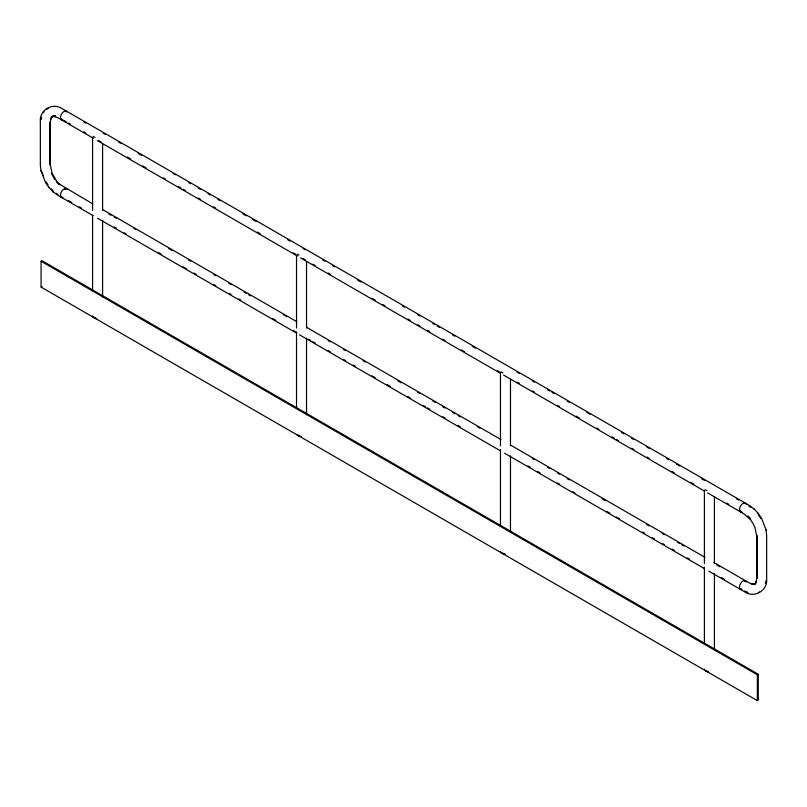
<?xml version="1.0" encoding="UTF-8"?>
<svg xmlns="http://www.w3.org/2000/svg" width="807" height="807" viewBox="0 0 807 807"><rect width="100%" height="100%" fill="white"/><g stroke="black" fill="none" stroke-linecap="round" stroke-linejoin="round"><path stroke-width="1.21" d="M41.349 119.527L41.621 117.217M765.379 583.39L765.651 581.09M43.538 112.556L44.012 111.8M46.846 109.167L48.43 108.259M41.076 261.246L42.004 260.711L758.277 674.249L758.277 700.093L757.349 700.627L41.076 287.09L41.076 261.246L757.349 674.783L758.277 674.249M41.076 287.09L42.004 286.556M758.57 592.358L759.437 592.025M53.615 115.784L55.592 115.976L54.836 115.724M744.71 591.037L747.918 592.399M83.635 121.897L85.814 123.158M103.276 133.236L105.465 134.497M118.558 142.062L120.747 143.323M138.209 153.411L141.487 155.297M173.142 173.576L175.321 174.837M188.424 182.392L190.603 183.653M198.25 188.071L200.429 189.332M208.075 193.741L210.254 195.001M217.9 199.41L220.079 200.671M242.998 213.905L246.276 215.802M252.823 219.585L256.101 221.471M287.756 239.75L289.945 241.011M303.039 248.566L305.228 249.827M322.689 259.915L324.868 261.175M332.514 265.584L334.693 266.845M357.622 280.079L360.89 281.976M402.37 305.924L404.559 307.185M417.653 314.74L419.842 316.001M432.935 323.567L435.124 324.828M437.303 326.089L439.492 327.349M452.586 334.915L454.775 336.176M472.236 346.253L475.515 348.15M516.994 372.098L519.173 373.359M532.277 380.914L534.456 382.175M547.56 389.741L549.738 391.002M551.927 392.263L554.106 393.523M567.21 401.089L569.389 402.35M586.85 412.427L590.129 414.324M621.783 432.592L623.972 433.853M631.609 438.272L633.788 439.533M646.891 447.088L649.07 448.349M666.542 458.437L668.721 459.697M676.367 464.106L679.635 466.002M701.475 478.601L704.743 480.498M736.398 498.766L738.587 500.027M64.046 120.515L66.235 121.776M68.413 123.037L70.602 124.298M83.696 131.864L85.885 133.125M98.979 140.69L101.157 141.951M127.365 157.072L130.633 158.959M142.647 165.899L145.916 167.785M163.387 177.873L165.566 179.134M178.67 186.689L180.849 187.95M183.028 189.211L185.217 190.472M198.31 198.038L200.499 199.299M213.593 206.864L215.782 208.125M257.262 232.073L260.53 233.959M293.284 252.863L295.463 254.124M303.109 258.543L305.288 259.804M312.934 264.212L315.113 265.473M328.217 273.038L330.396 274.299M371.876 298.247L375.154 300.133M382.79 304.542L384.979 305.803M407.898 319.037L410.087 320.298M417.723 324.717L419.902 325.978M427.549 330.386L429.728 331.647M442.831 339.212L445.01 340.463M461.392 349.925L464.661 351.812M497.415 370.716L499.594 371.977M517.055 382.064L519.244 383.325M532.338 390.891L534.527 392.152M557.445 405.376L559.634 406.637M576.006 416.099L579.275 417.986M596.746 428.073L598.925 429.334M612.029 436.89L614.208 438.151M616.397 439.412L618.576 440.672M631.679 448.238L633.858 449.499M646.962 457.065L649.141 458.315M672.07 471.55L674.249 472.811M690.621 482.273L693.899 484.16M726.643 503.064L728.832 504.325M93.168 138.148L57.943 117.822L54.573 116.379L55.451 116.682L52.596 116.4L53.635 116.359L51.255 117.096L53.091 116.037L51.265 117.731L51.809 116.844L50.629 119.456L50.821 118.548L50.377 122.19L50.377 164.88L52.052 173.202L56.591 181.061L59.95 184.601L59.587 184.218L92.724 203.858M97.536 140.67L297.289 256.001M300.567 257.897L500.33 373.227M503.608 375.114L704.461 491.08M707.729 492.966L744.044 513.938L750.409 519.547L752.931 523.329L754.948 527.405L756.623 535.727L756.623 578.427L756.179 582.059L756.371 581.151L755.191 583.764L755.735 582.886L753.909 584.571L755.745 583.511L753.365 584.248L754.404 584.218L751.549 583.935L752.427 584.228L749.057 582.795L713.832 562.459M102.539 209.527L296.845 321.711M306.67 327.38L500.976 439.563M510.801 445.232L705.106 557.415M108.733 213.926L110.922 215.187M114.191 217.083L116.379 218.344M133.841 228.421L136.03 229.682M168.774 248.596L172.052 250.483M188.424 259.935L190.603 261.196M213.532 274.43L215.711 275.691M228.815 283.257L230.994 284.518M244.097 292.073L246.276 293.334M248.465 294.595L250.644 295.856M283.388 314.77L286.667 316.657M328.146 340.604L330.325 341.865M343.429 349.431L345.608 350.692M363.079 360.769L365.258 362.03M398.012 380.944L401.281 382.831M417.653 392.283L419.842 393.544M432.935 401.109L435.124 402.37M442.761 406.778L444.95 408.039M452.586 412.448L454.775 413.709M458.043 415.605L460.232 416.866M477.694 426.943L479.883 428.204M532.277 458.457L534.456 459.718M547.56 467.283L549.738 468.544M557.385 472.952L559.564 474.213M567.21 478.622L569.389 479.883M602.133 498.787L605.411 500.683M646.891 524.631L649.07 525.892M662.174 533.457L664.353 534.718M677.456 542.274L679.635 543.535M681.824 544.796L684.003 546.057M716.757 564.961L720.026 566.857M68.413 200.58L71.692 202.466M79.328 206.885L81.517 208.145M114.261 227.049L116.44 228.31M124.086 232.719L126.265 233.98M157.93 252.258L161.198 254.144M183.028 266.754L186.306 268.64M193.952 273.059L196.131 274.319M213.593 284.397L215.782 285.658M228.875 293.223L231.064 294.484M238.701 298.893L240.89 300.154M272.544 318.432L275.812 320.318M293.284 330.406L295.463 331.667M308.567 339.233L310.745 340.493M312.934 341.754L315.113 343.015M328.217 350.571L330.396 351.832M343.5 359.397L345.678 360.658M353.325 365.067L355.504 366.328M371.876 375.78L375.154 377.676M387.158 384.606L390.437 386.492M407.898 396.58L410.087 397.841M423.181 405.407L425.37 406.667M427.549 407.928L429.728 409.189M442.831 416.745L445.01 418.006M458.114 425.571L460.293 426.832M527.97 465.901L530.159 467.162M537.795 471.581L539.984 472.841M557.445 482.919L559.634 484.18M572.728 491.745L574.917 493.006M606.571 511.285L609.84 513.171M616.397 516.954L619.665 518.84M642.594 532.075L644.773 533.336M652.419 537.755L654.598 539.015M662.244 543.424L664.423 544.685M672.07 549.093L674.249 550.354M687.342 557.919L689.531 559.18M721.186 577.459L724.464 579.345M93.168 215.691L57.61 195.163L52.889 191.602M97.536 218.213L296.199 332.918M299.478 334.804L500.33 450.77M504.698 453.282L704.461 568.622M708.818 571.134L744.377 591.662C754.02 598.733 767.951 590.694 766.65 578.801L766.65 535.344L765.924 529.473M754.111 509.005L749.39 505.444L62.623 108.945C52.98 101.874 39.049 109.913 40.35 121.807L40.35 165.264L41.076 171.134M749.007 506.05L750.722 507.3M56.278 193.317L57.993 194.568M757.944 513.06L761.596 518.326L766.075 529.987M750.772 518.921L747.867 515.844M56.228 181.696L59.133 184.773M40.925 170.62L45.404 182.281L49.056 187.547M53.393 191.108L51.234 188.828M753.738 508.622L758.136 513.262M48.864 187.345L53.262 191.995M758.257 514.695L760.981 518.679M54.836 179.668L51.386 173.434M46.019 181.928L48.057 184.924M42.085 172.062L43.074 175.381M757.349 674.783L757.349 700.627M757.339 535.697L757.339 578.448M714.417 496.951L714.417 563.538M714.417 573.585L714.417 648.969M704.4 490.666L704.4 563.538M704.4 567.301L704.4 643.946M510.478 379.199L510.478 445.797M510.478 455.844L510.478 532.489M500.461 372.925L500.461 445.797M500.461 449.56L500.461 526.204M306.539 261.458L306.539 328.046M306.539 338.103L306.539 414.748M296.522 255.173L296.522 328.046M296.522 331.818L296.522 408.463M102.6 143.717L102.6 210.304M102.6 220.361L102.6 296.996M92.583 137.432L92.583 210.304M92.583 215.328L92.583 290.722M49.661 122.16L49.661 164.91M63.097 120.021A5.013 2.895 -60 0 1 61.201 114.665A5.013 2.895 -60 0 1 67.082 111.719M742.067 512.021A5.013 2.895 -60 0 1 740.483 506.09A5.013 2.895 -60 0 1 746.404 504.496M61.867 119.254A4.297 2.482 -60 0 1 61.382 118.811M65.538 111.618A4.297 2.482 -60 0 1 66.164 111.81M741.462 511.456A4.297 2.482 -60 0 1 740.836 511.255M740.352 510.811A4.297 2.482 -60 0 1 740.049 510.135M63.097 197.554A5.013 2.895 -60 0 1 61.201 192.207A5.013 2.895 -60 0 1 67.082 189.262M742.067 589.554A5.013 2.895 -60 0 1 740.483 583.632A5.013 2.895 -60 0 1 746.404 582.039M61.867 196.797A4.297 2.482 -60 0 1 61.382 196.353M64.802 189.231A4.297 2.482 -60 0 1 65.538 189.161M741.462 588.989A4.297 2.482 -60 0 1 740.836 588.797M744.508 581.161A4.297 2.482 -60 0 1 745.133 581.353M505.475 554.227A5.013 2.895 0 0 1 500.461 551.332M502.963 372.915A5.013 2.895 0 0 1 501.127 371.856M504.355 553.733A4.297 2.482 0 0 1 501.742 552.573M301.525 436.486A5.013 2.895 0 0 1 296.694 434.337M299.024 255.173A5.013 2.895 0 0 1 297.188 254.114M299.377 435.74A4.297 2.482 0 0 1 297.803 434.832M708.112 671.868A5.013 2.895 0 0 1 704.4 669.074M706.902 490.656A5.013 2.895 0 0 1 705.066 489.597M708.294 671.474A4.297 2.482 0 0 1 705.681 670.314M96.295 318.644A5.013 2.895 0 0 1 92.583 315.85M95.085 137.422A5.013 2.895 0 0 1 93.249 136.363M95.438 317.998A4.297 2.482 0 0 1 94.55 317.605M93.864 317.09A4.297 2.482 0 0 1 93.441 316.485"/></g></svg>
